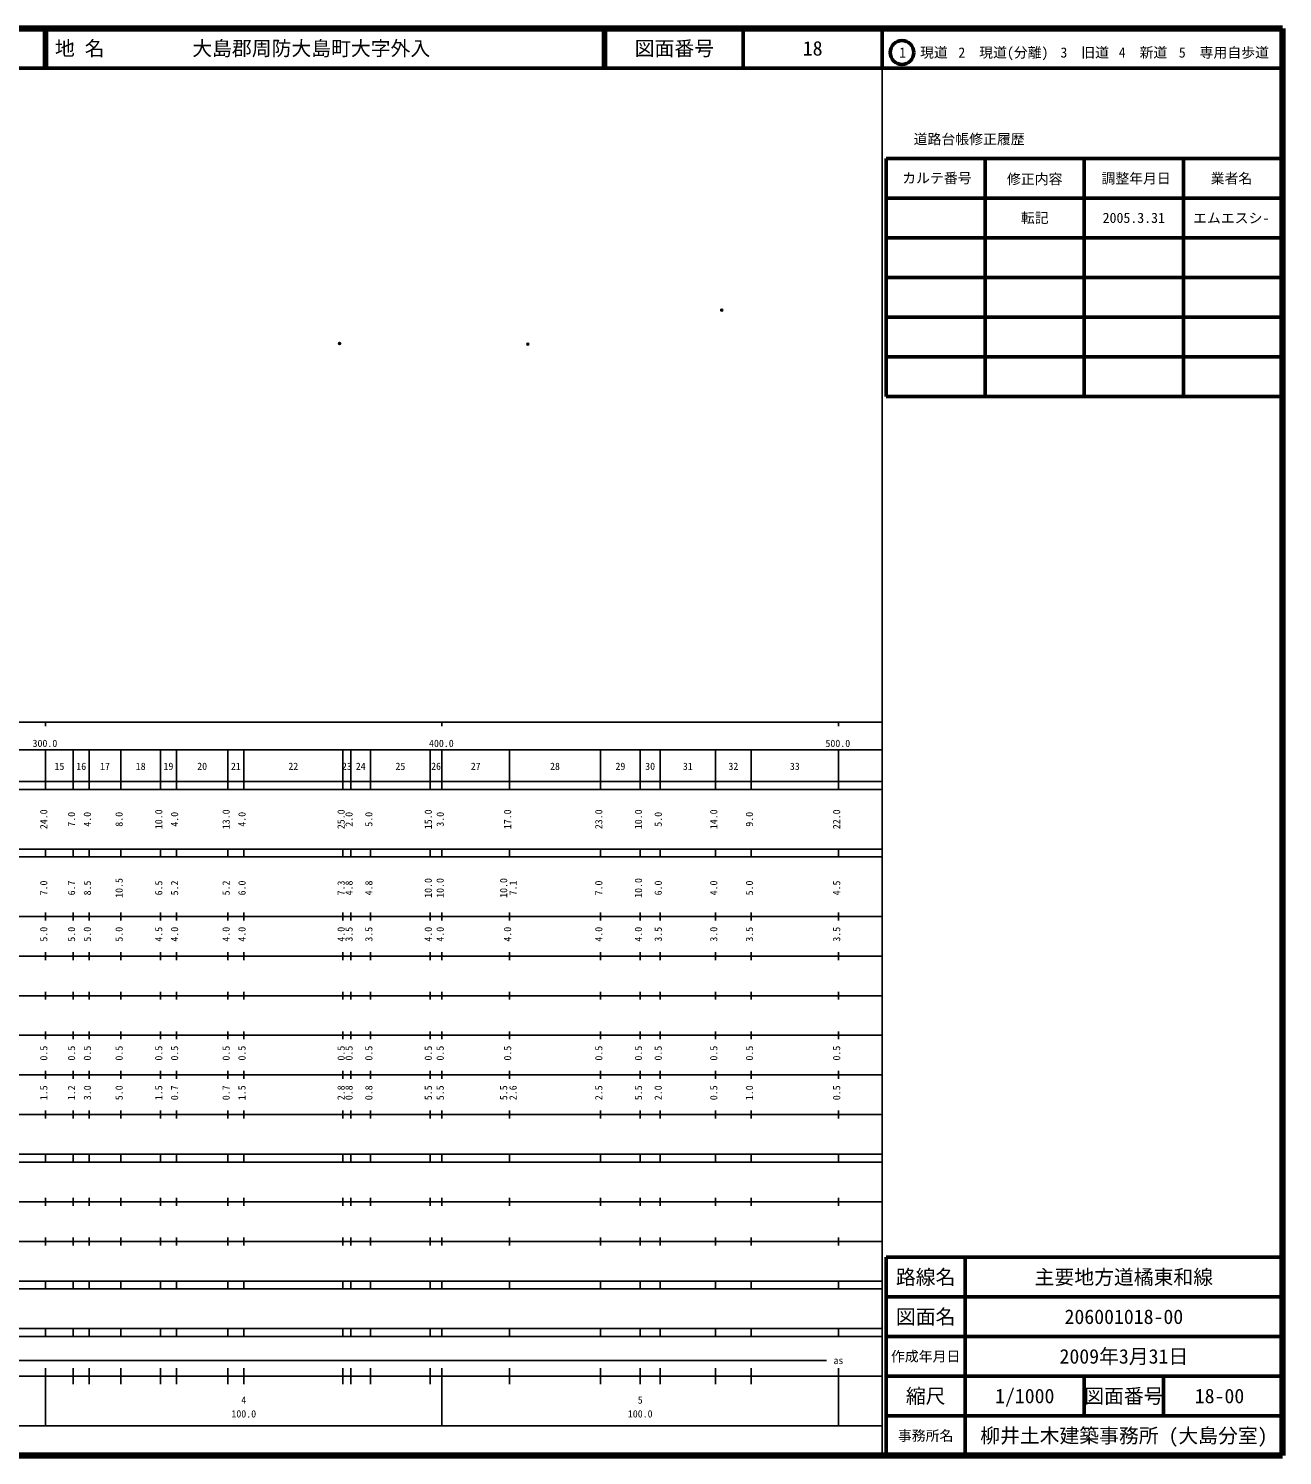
# Model space of a CAD drawing. Units: millimetres on the paper. Extents: x 40 to 680, y 20 to 380.
# Drawn here: x 363.7 to 680, y 20 to 380 of the extents above; entities that cross this region are included whole.
import ezdxf
from ezdxf.enums import TextEntityAlignment as Align

# ---------------------------------------------------------------- set-up
doc = ezdxf.new("R2010")
doc.units = ezdxf.units.MM
doc.header["$PDMODE"] = 32
doc.header["$PDSIZE"] = 0.5
doc.layers.add('M-OTRS', color=6, linetype='Continuous')
doc.layers.add('M-TTL-TXT', color=7, linetype='Continuous')
for name, color, linetype, lineweight in [('M-TTL', 2, 'Continuous', 140), ('M-TTL-BAND', 7, 'Continuous', 25), ('M-TTL-FRAM', 2, 'Continuous', 50), ('M-TTL-LINE', 7, 'Continuous', 50)]:
    doc.layers.add(name, color=color, linetype=linetype, lineweight=lineweight)
doc.styles.add('ＭＳ ゴシック', font='')
doc.styles.get('ＭＳ ゴシック').set_extended_font_data('MS Gothic')

msp = doc.modelspace()

# ---------------------------------------------------------------- linework, layer by layer
at = {"layer": 'M-OTRS'}
for p in [(538.553, 308.973), (442.186, 300.543), (489.628, 300.352)]:
    msp.add_point(p, dxfattribs=at)
at = {"layer": 'M-TTL'}
for p, q in [((680, 380), (40, 380)), ((680, 20), (680, 380)), ((40, 20), (680, 20))]:
    msp.add_line(p, q, dxfattribs=at)
at = {"layer": 'M-TTL-BAND'}
for p, q in [((579, 20), (579, 370)), ((40, 205), (579, 205)), ((368, 205), (368, 204)), ((468, 205), (468, 204)), ((568, 205), (568, 204)), ((68, 198), (579, 198)), ((368, 188), (368, 198)), ((375, 188), (375, 198)), ((379, 188), (379, 198)), ((387, 188), (387, 198)), ((397, 188), (397, 198)), ((401, 188), (401, 198)), ((414, 188), (414, 198)), ((418, 188), (418, 198)), ((443, 188), (443, 198)), ((445, 188), (445, 198)), ((450, 188), (450, 198)), ((465, 188), (465, 198)), ((468, 188), (468, 198)), ((485, 188), (485, 198)), ((508, 188), (508, 198)), ((518, 188), (518, 198)), ((523, 188), (523, 198)), ((537, 188), (537, 198)), ((546, 188), (546, 198)), ((568, 188), (568, 198)), ((40, 190), (579, 190)), ((40, 188), (579, 188)), ((40, 173), (579, 173)), ((368, 171), (368, 173)), ((375, 171), (375, 173)), ((379, 171), (379, 173)), ((387, 171), (387, 173)), ((397, 171), (397, 173)), ((401, 171), (401, 173)), ((414, 171), (414, 173)), ((418, 171), (418, 173)), ((443, 171), (443, 173)), ((445, 171), (445, 173)), ((450, 171), (450, 173)), ((465, 171), (465, 173)), ((468, 171), (468, 173)), ((485, 171), (485, 173)), ((508, 171), (508, 173)), ((518, 171), (518, 173)), ((523, 171), (523, 173)), ((537, 171), (537, 173)), ((546, 171), (546, 173)), ((568, 171), (568, 173)), ((40, 171), (579, 171)), ((40, 156), (579, 156)), ((368, 155), (368, 157)), ((375, 155), (375, 157)), ((379, 155), (379, 157)), ((387, 155), (387, 157)), ((397, 155), (397, 157)), ((401, 155), (401, 157)), ((414, 155), (414, 157)), ((418, 155), (418, 157)), ((443, 155), (443, 157)), ((445, 155), (445, 157)), ((450, 155), (450, 157)), ((465, 155), (465, 157)), ((468, 155), (468, 157)), ((485, 155), (485, 157)), ((508, 155), (508, 157)), ((518, 155), (518, 157)), ((523, 155), (523, 157)), ((537, 155), (537, 157)), ((546, 155), (546, 157)), ((568, 155), (568, 157)), ((46, 146), (579, 146)), ((368, 145), (368, 147)), ((375, 145), (375, 147)), ((379, 145), (379, 147)), ((387, 145), (387, 147)), ((397, 145), (397, 147)), ((401, 145), (401, 147)), ((414, 145), (414, 147)), ((418, 145), (418, 147)), ((443, 145), (443, 147)), ((445, 145), (445, 147)), ((450, 145), (450, 147)), ((465, 145), (465, 147)), ((468, 145), (468, 147)), ((485, 145), (485, 147)), ((508, 145), (508, 147)), ((518, 145), (518, 147)), ((523, 145), (523, 147)), ((537, 145), (537, 147)), ((546, 145), (546, 147)), ((568, 145), (568, 147)), ((368, 135), (368, 137)), ((375, 135), (375, 137)), ((379, 135), (379, 137)), ((387, 135), (387, 137)), ((397, 135), (397, 137)), ((401, 135), (401, 137)), ((414, 135), (414, 137)), ((418, 135), (418, 137)), ((443, 135), (443, 137)), ((445, 135), (445, 137)), ((450, 135), (450, 137)), ((465, 135), (465, 137)), ((468, 135), (468, 137)), ((485, 135), (485, 137)), ((508, 135), (508, 137)), ((518, 135), (518, 137)), ((523, 135), (523, 137)), ((537, 135), (537, 137)), ((546, 135), (546, 137)), ((568, 135), (568, 137)), ((52, 136), (579, 136)), ((46, 126), (579, 126)), ((368, 125), (368, 127)), ((375, 125), (375, 127)), ((379, 125), (379, 127)), ((387, 125), (387, 127)), ((397, 125), (397, 127)), ((401, 125), (401, 127)), ((414, 125), (414, 127)), ((418, 125), (418, 127)), ((443, 125), (443, 127)), ((445, 125), (445, 127)), ((450, 125), (450, 127)), ((465, 125), (465, 127)), ((468, 125), (468, 127)), ((485, 125), (485, 127)), ((508, 125), (508, 127)), ((518, 125), (518, 127)), ((523, 125), (523, 127)), ((537, 125), (537, 127)), ((546, 125), (546, 127)), ((568, 125), (568, 127)), ((52, 116), (579, 116)), ((368, 115), (368, 117)), ((375, 115), (375, 117)), ((379, 115), (379, 117)), ((387, 115), (387, 117)), ((397, 115), (397, 117)), ((401, 115), (401, 117)), ((414, 115), (414, 117)), ((418, 115), (418, 117)), ((443, 115), (443, 117)), ((445, 115), (445, 117)), ((450, 115), (450, 117)), ((465, 115), (465, 117)), ((468, 115), (468, 117)), ((485, 115), (485, 117)), ((508, 115), (508, 117)), ((518, 115), (518, 117)), ((523, 115), (523, 117)), ((537, 115), (537, 117)), ((546, 115), (546, 117)), ((568, 115), (568, 117)), ((46, 106), (579, 106)), ((368, 105), (368, 107)), ((375, 105), (375, 107)), ((379, 105), (379, 107)), ((387, 105), (387, 107)), ((397, 105), (397, 107)), ((401, 105), (401, 107)), ((414, 105), (414, 107)), ((418, 105), (418, 107)), ((443, 105), (443, 107)), ((445, 105), (445, 107)), ((450, 105), (450, 107)), ((465, 105), (465, 107)), ((468, 105), (468, 107)), ((485, 105), (485, 107)), ((508, 105), (508, 107)), ((518, 105), (518, 107)), ((523, 105), (523, 107)), ((537, 105), (537, 107)), ((546, 105), (546, 107)), ((568, 105), (568, 107)), ((40, 96), (579, 96)), ((40, 94), (579, 94)), ((368, 94), (368, 96)), ((375, 94), (375, 96)), ((379, 94), (379, 96)), ((387, 94), (387, 96)), ((397, 94), (397, 96)), ((401, 94), (401, 96)), ((414, 94), (414, 96)), ((418, 94), (418, 96)), ((443, 94), (443, 96)), ((445, 94), (445, 96)), ((450, 94), (450, 96)), ((465, 94), (465, 96)), ((468, 94), (468, 96)), ((485, 94), (485, 96)), ((508, 94), (508, 96)), ((518, 94), (518, 96)), ((523, 94), (523, 96)), ((537, 94), (537, 96)), ((546, 94), (546, 96)), ((568, 94), (568, 96)), ((49, 84), (579, 84)), ((368, 83), (368, 85)), ((375, 83), (375, 85)), ((379, 83), (379, 85)), ((387, 83), (387, 85)), ((397, 83), (397, 85)), ((401, 83), (401, 85)), ((414, 83), (414, 85)), ((418, 83), (418, 85)), ((443, 83), (443, 85)), ((445, 83), (445, 85)), ((450, 83), (450, 85)), ((465, 83), (465, 85)), ((468, 83), (468, 85)), ((485, 83), (485, 85)), ((508, 83), (508, 85)), ((518, 83), (518, 85)), ((523, 83), (523, 85)), ((537, 83), (537, 85)), ((546, 83), (546, 85)), ((568, 83), (568, 85)), ((40, 74), (579, 74)), ((368, 73), (368, 75)), ((375, 73), (375, 75)), ((379, 73), (379, 75)), ((387, 73), (387, 75)), ((397, 73), (397, 75)), ((401, 73), (401, 75)), ((414, 73), (414, 75)), ((418, 73), (418, 75)), ((443, 73), (443, 75)), ((445, 73), (445, 75)), ((450, 73), (450, 75)), ((465, 73), (465, 75)), ((468, 73), (468, 75)), ((485, 73), (485, 75)), ((508, 73), (508, 75)), ((518, 73), (518, 75)), ((523, 73), (523, 75)), ((537, 73), (537, 75)), ((546, 73), (546, 75)), ((568, 73), (568, 75)), ((40, 64), (579, 64)), ((40, 62), (579, 62)), ((368, 62), (368, 64)), ((375, 62), (375, 64)), ((379, 62), (379, 64)), ((387, 62), (387, 64)), ((397, 62), (397, 64)), ((401, 62), (401, 64)), ((414, 62), (414, 64)), ((418, 62), (418, 64)), ((443, 62), (443, 64)), ((445, 62), (445, 64)), ((450, 62), (450, 64)), ((465, 62), (465, 64)), ((468, 62), (468, 64)), ((485, 62), (485, 64)), ((508, 62), (508, 64)), ((518, 62), (518, 64)), ((523, 62), (523, 64)), ((537, 62), (537, 64)), ((546, 62), (546, 64)), ((568, 62), (568, 64)), ((40, 52), (579, 52)), ((368, 50), (368, 52)), ((375, 50), (375, 52)), ((379, 50), (379, 52)), ((387, 50), (387, 52)), ((397, 50), (397, 52)), ((401, 50), (401, 52)), ((414, 50), (414, 52)), ((418, 50), (418, 52)), ((443, 50), (443, 52)), ((445, 50), (445, 52)), ((450, 50), (450, 52)), ((465, 50), (465, 52)), ((468, 50), (468, 52)), ((485, 50), (485, 52)), ((508, 50), (508, 52)), ((518, 50), (518, 52)), ((523, 50), (523, 52)), ((537, 50), (537, 52)), ((546, 50), (546, 52)), ((568, 50), (568, 52)), ((40, 50), (579, 50)), ((71, 44), (565, 44)), ((40, 40), (579, 40)), ((368, 27.5), (368, 42)), ((375, 38), (375, 42)), ((379, 38), (379, 42)), ((387, 38), (387, 42)), ((397, 38), (397, 42)), ((401, 38), (401, 42)), ((414, 38), (414, 42)), ((418, 38), (418, 42)), ((443, 38), (443, 42)), ((445, 38), (445, 42)), ((450, 38), (450, 42)), ((465, 38), (465, 42)), ((468, 27.5), (468, 42)), ((485, 38), (485, 42)), ((508, 38), (508, 42)), ((518, 38), (518, 42)), ((523, 38), (523, 42)), ((537, 38), (537, 42)), ((546, 38), (546, 42)), ((568, 27.5), (568, 42)), ((68, 27.5), (579, 27.5))]:
    msp.add_line(p, q, dxfattribs=at)
at = {"layer": 'M-TTL-FRAM'}
for p, q in [((580, 347.197), (580, 287.197)), ((580, 347.197), (680, 347.197)), ((580, 287.197), (680, 287.197)), ((680, 70), (580, 70)), ((580, 70), (580, 20))]:
    msp.add_line(p, q, dxfattribs=at)
at = {"layer": 'M-TTL-LINE'}
for p, q in [((367.75, 380), (367.75, 370)), ((368.25, 380), (368.25, 370)), ((508.747, 380), (508.747, 370)), ((509.247, 380), (509.247, 370)), ((543.997, 380), (543.997, 370)), ((579, 380), (579, 370)), ((40, 370), (680, 370)), ((605, 347.197), (605, 287.197)), ((630, 347.197), (630, 287.197)), ((655, 347.197), (655, 287.197)), ((580, 337.197), (680, 337.197)), ((580, 327.197), (680, 327.197)), ((580, 317.197), (680, 317.197)), ((580, 307.197), (680, 307.197)), ((580, 297.197), (680, 297.197)), ((600, 70), (600, 20)), ((680, 60), (580, 60)), ((680, 50), (580, 50)), ((680, 40), (580, 40)), ((630, 40), (630, 30)), ((650, 40), (650, 30)), ((680, 30), (580, 30))]:
    msp.add_line(p, q, dxfattribs=at)
msp.add_circle((584.031, 373.958), 3, dxfattribs=at)

# ---------------------------------------------------------------- texts
at = {"layer": 'M-TTL-BAND', "style": 'ＭＳ ゴシック'}
for s, p in [('300.0', (367.844, 198.195)), ('400.0', (467.844, 198.195)), ('500.0', (567.844, 198.195)), ('15', (371.5, 192.405)), ('16', (377, 192.405)), ('17', (383, 192.405)), ('18', (392, 192.405)), ('19', (399, 192.405)), ('20', (407.5, 192.405)), ('21', (416, 192.405)), ('22', (430.5, 192.405)), ('23', (444, 192.405)), ('24', (447.5, 192.405)), ('25', (457.5, 192.405)), ('26', (466.5, 192.405)), ('27', (476.5, 192.405)), ('28', (496.5, 192.405)), ('29', (513, 192.405)), ('30', (520.5, 192.405)), ('31', (530, 192.405)), ('32', (541.5, 192.405)), ('33', (557, 192.405)), ('as', (568, 42.5)), ('4', (418, 32.523)), ('5', (518, 32.523)), ('100.0', (418, 29.033)), ('100.0', (518, 29.033))]:
    msp.add_text(s, height=1.833, dxfattribs=at).set_placement(p, align=Align.BOTTOM_CENTER)
for s, p in [('24.0', (369, 180.5)), ('7.0', (376, 180.5)), ('4.0', (380, 180.5)), ('8.0', (388, 180.5)), ('10.0', (398, 180.5)), ('4.0', (402, 180.5)), ('13.0', (415, 180.5)), ('4.0', (419, 180.5)), ('25.0', (444, 180.5)), ('2.0', (446, 180.5)), ('5.0', (451, 180.5)), ('15.0', (466, 180.5)), ('3.0', (469, 180.5)), ('17.0', (486, 180.5)), ('23.0', (509, 180.5)), ('10.0', (519, 180.5)), ('5.0', (524, 180.5)), ('14.0', (538, 180.5)), ('9.0', (547, 180.5)), ('22.0', (569, 180.5)), ('7.0', (369, 163.174)), ('6.7', (376, 163.174)), ('8.5', (380, 163.174)), ('10.5', (388, 163.174)), ('6.5', (398, 163.174)), ('5.2', (402, 163.174)), ('5.2', (415, 163.174)), ('6.0', (419, 163.174)), ('7.3', (444, 163.174)), ('4.8', (446, 163.174)), ('4.8', (451, 163.174)), ('10.0', (466, 163.174)), ('10.0', (469, 163.174)), ('10.0', (485, 163.174)), ('7.1', (487.37, 163.174)), ('7.0', (509, 163.174)), ('10.0', (519, 163.174)), ('6.0', (524, 163.174)), ('4.0', (538, 163.174)), ('5.0', (547, 163.174)), ('4.5', (569, 163.174)), ('5.0', (369, 151.5)), ('5.0', (376, 151.5)), ('5.0', (380, 151.5)), ('5.0', (388, 151.5)), ('4.5', (398, 151.5)), ('4.0', (402, 151.5)), ('4.0', (415, 151.5)), ('4.0', (419, 151.5)), ('4.0', (444, 151.5)), ('3.5', (446, 151.5)), ('3.5', (451, 151.5)), ('4.0', (466, 151.5)), ('4.0', (469, 151.5)), ('4.0', (486, 151.5)), ('4.0', (509, 151.5)), ('4.0', (519, 151.5)), ('3.5', (524, 151.5)), ('3.0', (538, 151.5)), ('3.5', (547, 151.5)), ('3.5', (569, 151.5)), ('0.5', (369, 121.5)), ('0.5', (376, 121.5)), ('0.5', (380, 121.5)), ('0.5', (388, 121.5)), ('0.5', (398, 121.5)), ('0.5', (402, 121.5)), ('0.5', (415, 121.5)), ('0.5', (419, 121.5)), ('0.5', (444, 121.5)), ('0.5', (446, 121.5)), ('0.5', (451, 121.5)), ('0.5', (466, 121.5)), ('0.5', (469, 121.5)), ('0.5', (486, 121.5)), ('0.5', (509, 121.5)), ('0.5', (519, 121.5)), ('0.5', (524, 121.5)), ('0.5', (538, 121.5)), ('0.5', (547, 121.5)), ('0.5', (569, 121.5)), ('1.5', (369, 111.5)), ('1.2', (376, 111.5)), ('3.0', (380, 111.5)), ('5.0', (388, 111.5)), ('1.5', (398, 111.5)), ('0.7', (402, 111.5)), ('0.7', (415, 111.5)), ('1.5', (419, 111.5)), ('2.8', (444, 111.5)), ('0.8', (446, 111.5)), ('0.8', (451, 111.5)), ('5.5', (466, 111.5)), ('5.5', (469, 111.5)), ('5.5', (485, 111.5)), ('2.6', (487.37, 111.5)), ('2.5', (509, 111.5)), ('5.5', (519, 111.5)), ('2.0', (524, 111.5)), ('0.5', (538, 111.5)), ('1.0', (547, 111.5)), ('0.5', (569, 111.5))]:
    msp.add_text(s, height=1.833, rotation=90, dxfattribs=at).set_placement(p, align=Align.BOTTOM_CENTER)
at = {"layer": 'M-TTL-TXT', "style": 'ＭＳ ゴシック'}
for s, p in [('地 名', (370.38, 375)), ('大島郡周防大島町大字外入', (405.024, 375))]:
    msp.add_text(s, height=3.666, dxfattribs=at).set_placement(p, align=Align.MIDDLE_LEFT)
for s, height, p in [('図面番号', 3.666, (526.622, 375)), ('18', 3.666, (561.497, 375)), ('1\u3000現道', 2.566, (589.448, 373.958)), ('2\u3000現道(分離)', 2.566, (609.619, 373.958)), ('3\u3000旧道', 2.566, (630.121, 373.958)), ('4\u3000新道', 2.566, (644.824, 373.958)), ('5\u3000専用自歩道', 2.566, (665.228, 373.958)), ('道路台帳修正履歴', 2.566, (600.968, 352.113)), ('カルテ番号', 2.566, (592.839, 342.277)), ('修正内容', 2.566, (617.509, 342.023)), ('調整年月日', 2.566, (643.089, 342.197)), ('業者名', 2.566, (667.134, 342.197)), ('転記', 2.566, (617.5, 332.245)), ('2005.3.31', 2.566, (642.5, 332.245)), ('エムエスシ-', 2.566, (667.077, 332.189)), ('路線名', 3.666, (590, 65)), ('路線名', 3.666, (590, 65)), ('主要地方道橘東和線', 3.666, (640, 65)), ('図面名', 3.666, (590, 55)), ('図面名', 3.666, (590, 55)), ('206001018-00', 3.666, (640, 55)), ('2009年3月31日', 3.666, (640, 45)), ('作成年月日', 2.566, (590, 45)), ('作成年月日', 2.566, (590, 45)), ('縮尺', 3.666, (590, 35)), ('縮尺', 3.666, (590, 35)), ('1/1000', 3.666, (615, 35)), ('図面番号', 3.666, (640, 35)), ('図面番号', 3.666, (640, 35)), ('18-00', 3.666, (664.125, 35)), ('事務所名', 2.566, (590, 25)), ('事務所名', 2.566, (590, 25)), ('柳井土木建築事務所 (大島分室)', 3.666, (640, 25))]:
    msp.add_text(s, height=height, dxfattribs=at).set_placement(p, align=Align.MIDDLE_CENTER)

doc.saveas('drawing.dxf')
